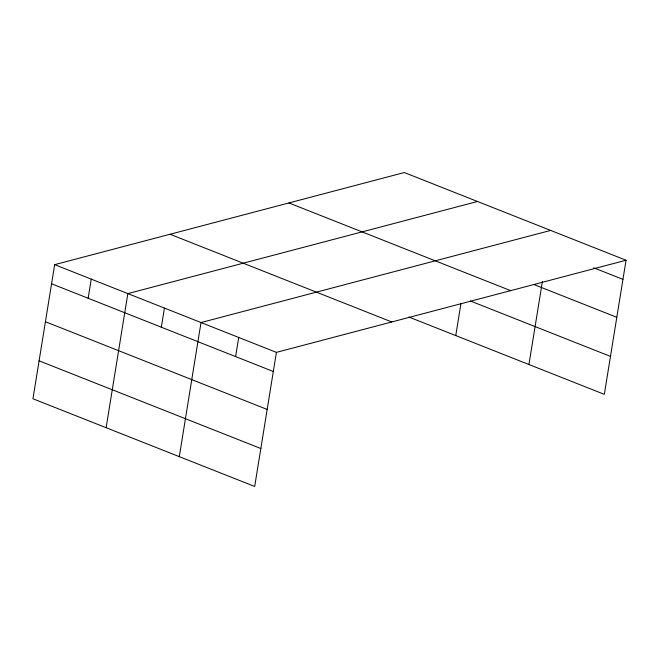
<?xml version="1.0" encoding="UTF-8"?>
<svg xmlns="http://www.w3.org/2000/svg" width="659" height="659" viewBox="0 0 659 659"><rect width="100%" height="100%" fill="white"/><g stroke="black" fill="none" stroke-linecap="round" stroke-linejoin="round"><path stroke-width="0.99" d="M626.05 260.239L404.313 172.534L54.672 264.654L32.95 398.761L254.687 486.466L276.409 352.367L626.05 260.239L604.328 394.346L408.86 317.028M88.158 298.255L91.255 279.128M106.124 427.699L127.846 293.601L477.487 201.481M161.331 327.202L164.429 308.074M179.297 456.646L201.011 322.548L550.66 230.419M235.609 356.585L238.715 337.457M455.764 335.579L460.946 303.626M528.938 364.526L542.39 281.5M593.734 267.809L622.953 279.367M533.914 284.523L616.808 317.308M288.93 202.939L510.667 290.644M470.353 300.974L610.473 356.404M170.055 234.258L391.792 321.963M54.672 264.654L276.409 352.367M51.575 283.79L273.304 371.495M45.43 321.732L267.159 409.437M39.095 360.819L260.832 448.524"/></g></svg>
